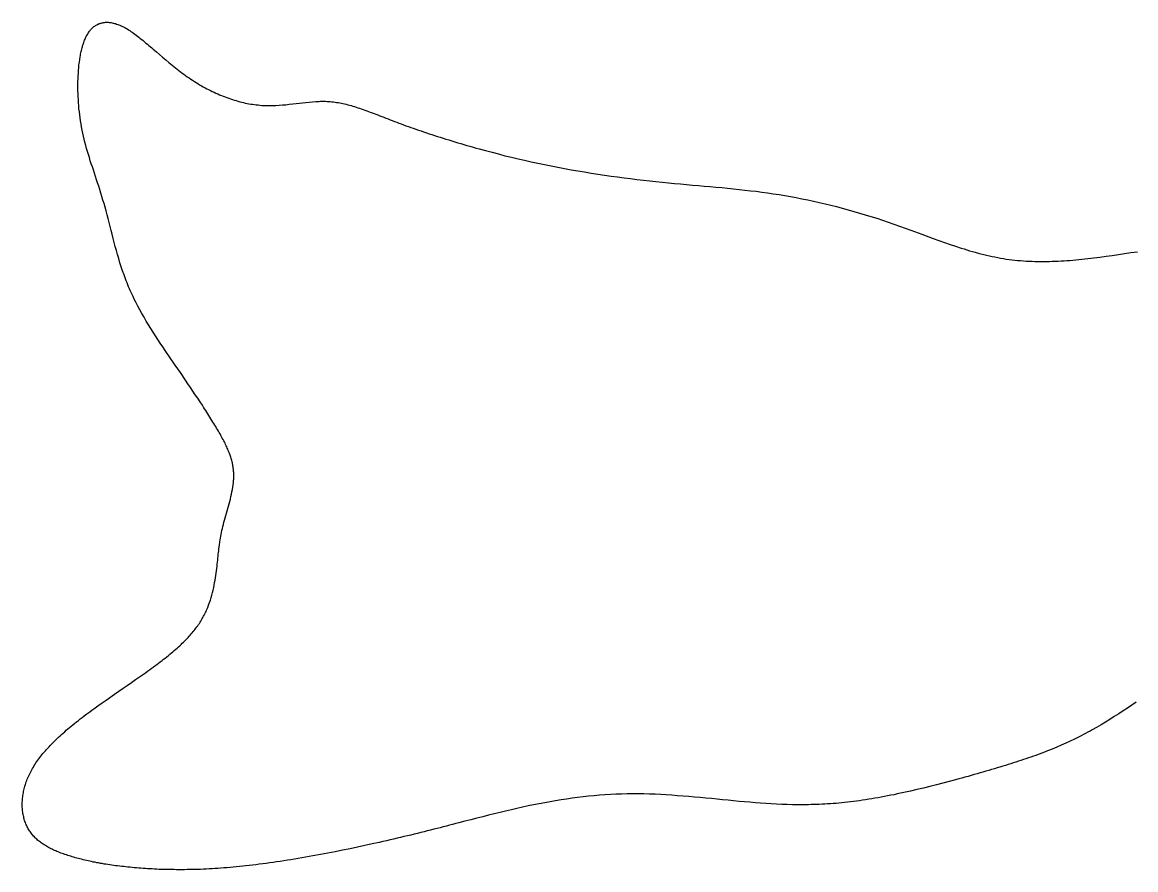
# Model space of a CAD drawing. Header units: millimetres. Extents: x -272 to 2096, y 1914 to 3763.
# Drawn here: x -272 to 912, y 1914 to 2815 of the extents above; entities that cross this region are included whole.
import ezdxf

# ---------------------------------------------------------------- set-up
doc = ezdxf.new("R2010")
doc.units = ezdxf.units.MM
doc.layers.add('196', color=7, linetype='Continuous')

msp = doc.modelspace()

# ---------------------------------------------------------------- linework, layer by layer
at = {"layer": '196', "elevation": 196}
msp.add_lwpolyline([(912.6, 2091.7), (907.9, 2088.6), (903.3, 2085.4), (898.6, 2082.4), (893.9, 2079.3), (889.2, 2076.4), (884.5, 2073.4), (879.8, 2070.5), (875.1, 2067.7), (870.4, 2065), (865.7, 2062.3), (863.4, 2061), (861.1, 2059.7), (858.7, 2058.5), (856.4, 2057.3), (854, 2056), (851.7, 2054.8), (847, 2052.5), (842.3, 2050.2), (837.5, 2048.1), (832.7, 2045.9), (827.9, 2043.9), (823.1, 2041.9), (818.2, 2039.9), (813.2, 2038), (808.2, 2036.1), (805.6, 2035.2), (803.1, 2034.3), (800.5, 2033.4), (797.9, 2032.5), (795.2, 2031.6), (792.6, 2030.7), (789.9, 2029.8), (787.2, 2028.9), (784.5, 2028), (781.8, 2027.1), (779, 2026.2), (776.2, 2025.4), (773.3, 2024.5), (770.5, 2023.6), (767.6, 2022.7), (764.7, 2021.8), (761.7, 2021), (758.7, 2020.1), (755.7, 2019.2), (752.6, 2018.3), (749.5, 2017.4), (746.4, 2016.5), (743.2, 2015.6), (740.1, 2014.7), (736.8, 2013.7), (733.6, 2012.8), (730.3, 2011.9), (727, 2011), (723.7, 2010.1), (720.4, 2009.2), (713.6, 2007.4), (706.8, 2005.6), (700, 2003.8), (693.1, 2002.1), (686.1, 2000.4), (679.2, 1998.8), (672.3, 1997.2), (665.3, 1995.6), (658.4, 1994.2), (655, 1993.4), (651.6, 1992.8), (648.1, 1992.1), (644.7, 1991.4), (641.3, 1990.8), (638, 1990.2), (634.6, 1989.6), (631.3, 1989), (628, 1988.5), (624.7, 1988), (621.4, 1987.5), (618.2, 1987), (615, 1986.5), (611.8, 1986.1), (608.6, 1985.7), (605.5, 1985.4), (602.4, 1985), (599.3, 1984.7), (596.3, 1984.4), (593.2, 1984.2), (590.2, 1983.9), (587.2, 1983.7), (584.2, 1983.5), (581.3, 1983.3), (578.3, 1983.2), (575.4, 1983), (572.5, 1982.9), (569.6, 1982.8), (566.7, 1982.8), (563.8, 1982.7), (561, 1982.7), (558.1, 1982.7), (552.4, 1982.7), (546.8, 1982.7), (541.1, 1982.9), (535.5, 1983.1), (529.9, 1983.3), (524.3, 1983.7), (518.7, 1984), (513, 1984.4), (507.4, 1984.8), (501.7, 1985.3), (495.9, 1985.8), (490.2, 1986.3), (484.3, 1986.9), (478.5, 1987.4), (472.6, 1988), (466.7, 1988.6), (460.7, 1989.2), (454.8, 1989.8), (448.8, 1990.3), (442.8, 1990.9), (436.8, 1991.4), (430.8, 1991.9), (424.7, 1992.3), (418.7, 1992.8), (412.7, 1993.2), (406.7, 1993.5), (400.7, 1993.8), (394.7, 1994), (388.7, 1994.2), (382.7, 1994.3), (379.8, 1994.3), (376.8, 1994.3), (373.8, 1994.2), (370.9, 1994.2), (365, 1994.1), (359.1, 1993.9), (353.3, 1993.6), (347.4, 1993.2), (341.6, 1992.8), (335.8, 1992.3), (329.9, 1991.7), (324.1, 1991.1), (318.3, 1990.4), (312.5, 1989.6), (306.7, 1988.8), (300.9, 1987.9), (295, 1986.9), (289.2, 1985.9), (283.4, 1984.9), (277.5, 1983.7), (271.6, 1982.6), (265.7, 1981.4), (259.8, 1980.1), (253.8, 1978.8), (247.9, 1977.4), (241.8, 1976), (235.8, 1974.5), (229.7, 1973), (223.6, 1971.5), (217.4, 1970), (211.1, 1968.4), (204.8, 1966.7), (198.4, 1965.1), (192, 1963.4), (188.7, 1962.6), (185.4, 1961.8), (182.2, 1960.9), (178.8, 1960), (175.5, 1959.2), (172.2, 1958.3), (168.8, 1957.5), (165.4, 1956.6), (161.9, 1955.7), (158.5, 1954.9), (155, 1954), (151.5, 1953.1), (148, 1952.2), (144.5, 1951.4), (140.9, 1950.5), (137.3, 1949.6), (133.6, 1948.8), (130, 1947.9), (126.3, 1947), (122.6, 1946.1), (118.8, 1945.3), (115, 1944.4), (111.3, 1943.5), (107.4, 1942.7), (99.7, 1941), (92, 1939.3), (84.2, 1937.6), (76.3, 1936), (68.4, 1934.4), (60.5, 1932.8), (52.6, 1931.3), (44.7, 1929.8), (36.8, 1928.3), (28.9, 1926.9), (21.2, 1925.6), (17.3, 1925), (13.4, 1924.3), (9.6, 1923.7), (5.8, 1923.1), (2, 1922.5), (-1.8, 1922), (-5.6, 1921.4), (-9.3, 1920.9), (-13, 1920.4), (-16.6, 1919.9), (-20.3, 1919.4), (-23.9, 1918.9), (-27.4, 1918.5), (-30.9, 1918.1), (-34.4, 1917.7), (-37.9, 1917.3), (-41.3, 1917), (-44.7, 1916.6), (-48, 1916.3), (-51.3, 1916), (-54.6, 1915.7), (-57.9, 1915.5), (-61.1, 1915.2), (-64.2, 1915), (-67.4, 1914.8), (-70.5, 1914.6), (-73.6, 1914.5), (-76.6, 1914.3), (-79.6, 1914.2), (-82.6, 1914), (-85.6, 1913.9), (-88.5, 1913.9), (-91.4, 1913.8), (-94.3, 1913.7), (-97.1, 1913.7), (-99.9, 1913.6), (-102.7, 1913.6), (-105.5, 1913.6), (-108.2, 1913.6), (-110.9, 1913.7), (-113.6, 1913.7), (-116.2, 1913.7), (-118.9, 1913.8), (-121.5, 1913.9), (-124, 1914), (-126.6, 1914), (-129.1, 1914.2), (-131.6, 1914.3), (-134.1, 1914.4), (-136.6, 1914.5), (-139, 1914.7), (-141.4, 1914.8), (-143.8, 1915), (-146.2, 1915.2), (-148.5, 1915.4), (-150.9, 1915.5), (-153.2, 1915.7), (-155.5, 1916), (-157.7, 1916.2), (-160, 1916.4), (-162.2, 1916.6), (-164.4, 1916.9), (-166.6, 1917.1), (-168.7, 1917.4), (-170.9, 1917.6), (-173, 1917.9), (-175.1, 1918.2), (-177.2, 1918.5), (-179.2, 1918.8), (-181.3, 1919.1), (-183.3, 1919.4), (-185.3, 1919.7), (-187.3, 1920.1), (-189.2, 1920.4), (-191.1, 1920.8), (-193.1, 1921.1), (-194.9, 1921.5), (-196.8, 1921.8), (-198.7, 1922.2), (-200.5, 1922.6), (-202.3, 1923), (-204.1, 1923.4), (-205.8, 1923.8), (-207.6, 1924.2), (-209.3, 1924.7), (-211, 1925.1), (-212.7, 1925.5), (-214.4, 1926), (-216, 1926.4), (-217.6, 1926.9), (-219.2, 1927.4), (-220.8, 1927.9), (-222.3, 1928.3), (-223.9, 1928.8), (-225.4, 1929.3), (-226.9, 1929.8), (-228.4, 1930.4), (-229.8, 1930.9), (-231.2, 1931.4), (-232.6, 1932), (-234, 1932.5), (-235.4, 1933.1), (-236.7, 1933.7), (-238.1, 1934.2), (-239.4, 1934.8), (-240.6, 1935.4), (-241.9, 1936), (-243.1, 1936.7), (-244.3, 1937.3), (-245.5, 1938), (-246.7, 1938.6), (-247.8, 1939.3), (-248.9, 1940), (-250, 1940.7), (-251.1, 1941.4), (-252.1, 1942.1), (-253.1, 1942.9), (-254.1, 1943.6), (-255.1, 1944.4), (-256, 1945.2), (-256.9, 1946), (-257.8, 1946.9), (-258.7, 1947.7), (-259.5, 1948.6), (-260.4, 1949.4), (-261.1, 1950.3), (-261.9, 1951.2), (-262.6, 1952.2), (-263.4, 1953.1), (-264, 1954.1), (-264.7, 1955.1), (-265.3, 1956.1), (-266, 1957.1), (-266.5, 1958.1), (-267.1, 1959.2), (-267.6, 1960.3), (-268.1, 1961.4), (-268.6, 1962.5), (-269, 1963.7), (-269.5, 1964.8), (-269.8, 1966), (-270.2, 1967.2), (-270.5, 1968.4), (-270.8, 1969.7), (-271.1, 1970.9), (-271.4, 1972.2), (-271.6, 1973.5), (-271.8, 1974.8), (-272, 1976.1), (-272.1, 1977.4), (-272.2, 1978.7), (-272.3, 1980), (-272.3, 1981.4), (-272.3, 1982.8), (-272.3, 1984.1), (-272.3, 1985.5), (-272.2, 1986.9), (-272.1, 1988.3), (-272, 1989.7), (-271.8, 1991.1), (-271.6, 1992.5), (-271.4, 1994), (-271.2, 1995.4), (-270.9, 1996.8), (-270.6, 1998.3), (-270.2, 1999.7), (-269.9, 2001.2), (-269.5, 2002.6), (-269, 2004.1), (-268.6, 2005.5), (-268.1, 2007), (-267.5, 2008.4), (-267, 2009.9), (-266.4, 2011.3), (-265.8, 2012.8), (-265.1, 2014.2), (-264.4, 2015.6), (-263.7, 2017.1), (-262.9, 2018.5), (-262.2, 2020), (-261.3, 2021.4), (-260.5, 2022.8), (-259.6, 2024.3), (-258.7, 2025.7), (-257.8, 2027.1), (-256.8, 2028.6), (-255.8, 2030), (-254.7, 2031.4), (-253.7, 2032.8), (-252.6, 2034.3), (-251.4, 2035.7), (-250.3, 2037.1), (-249.1, 2038.6), (-247.8, 2040), (-246.6, 2041.5), (-245.3, 2042.9), (-243.9, 2044.3), (-242.6, 2045.8), (-241.2, 2047.2), (-239.8, 2048.7), (-238.3, 2050.1), (-236.8, 2051.6), (-235.3, 2053), (-233.8, 2054.5), (-232.2, 2056), (-230.6, 2057.4), (-228.9, 2058.9), (-227.2, 2060.4), (-225.5, 2061.9), (-223.8, 2063.3), (-222, 2064.8), (-220.2, 2066.3), (-218.4, 2067.8), (-216.5, 2069.3), (-214.6, 2070.8), (-212.6, 2072.4), (-210.7, 2073.9), (-208.7, 2075.4), (-206.7, 2077), (-204.6, 2078.5), (-202.5, 2080), (-200.4, 2081.6), (-198.3, 2083.1), (-196.2, 2084.7), (-191.8, 2087.8), (-187.4, 2090.9), (-183, 2094), (-174.1, 2100.3), (-165.1, 2106.5), (-160.6, 2109.6), (-156.2, 2112.6), (-151.8, 2115.7), (-147.5, 2118.7), (-145.4, 2120.2), (-143.3, 2121.7), (-141.2, 2123.1), (-139.1, 2124.6), (-137.1, 2126.1), (-135.1, 2127.5), (-133.1, 2129), (-131.2, 2130.4), (-129.3, 2131.8), (-127.4, 2133.2), (-125.6, 2134.6), (-123.7, 2136), (-122, 2137.4), (-120.3, 2138.7), (-118.6, 2140.1), (-116.9, 2141.4), (-115.3, 2142.7), (-113.7, 2144.1), (-112.1, 2145.4), (-110.6, 2146.7), (-109.1, 2148), (-107.6, 2149.3), (-106.2, 2150.5), (-104.8, 2151.8), (-103.5, 2153.1), (-102.1, 2154.4), (-100.8, 2155.6), (-99.6, 2156.9), (-98.3, 2158.1), (-97.1, 2159.4), (-96, 2160.6), (-94.8, 2161.9), (-93.7, 2163.1), (-92.6, 2164.3), (-91.5, 2165.6), (-90.5, 2166.8), (-89.5, 2168.1), (-88.5, 2169.3), (-87.6, 2170.5), (-86.6, 2171.8), (-85.7, 2173), (-84.9, 2174.3), (-84, 2175.5), (-83.2, 2176.8), (-82.4, 2178), (-81.6, 2179.3), (-80.9, 2180.6), (-80.2, 2181.9), (-79.4, 2183.1), (-78.8, 2184.4), (-78.1, 2185.7), (-77.5, 2187), (-76.9, 2188.3), (-76.3, 2189.6), (-75.7, 2190.9), (-75.1, 2192.3), (-74.1, 2194.9), (-73.1, 2197.6), (-72.2, 2200.3), (-71.4, 2203), (-70.6, 2205.7), (-69.9, 2208.3), (-69.3, 2211), (-68.7, 2213.7), (-68.2, 2216.3), (-67.7, 2218.9), (-67.2, 2221.5), (-66.8, 2224), (-66.4, 2226.6), (-66.1, 2229), (-65.8, 2231.5), (-65.5, 2233.8), (-65.2, 2236.2), (-64.9, 2238.4), (-64.7, 2240.6), (-64.5, 2242.7), (-64.3, 2244.8), (-64, 2246.9), (-63.8, 2248.9), (-63.6, 2250.9), (-63.4, 2252.8), (-63.2, 2254.7), (-62.7, 2258.6), (-62.2, 2262.4), (-61.9, 2264.3), (-61.5, 2266.2), (-61.2, 2268.2), (-60.8, 2270.2), (-60.4, 2272.2), (-60, 2274.3), (-59.5, 2276.4), (-59, 2278.6), (-58.4, 2280.8), (-57.8, 2283), (-57.1, 2285.4), (-56.5, 2287.7), (-55.8, 2290.2), (-55.1, 2292.6), (-54.4, 2295.1), (-53.7, 2297.6), (-52.3, 2302.6), (-51.6, 2305.2), (-51, 2307.7), (-50.4, 2310.3), (-49.8, 2312.8), (-49.3, 2315.4), (-48.8, 2317.9), (-48.4, 2320.4), (-48, 2322.9), (-47.7, 2325.3), (-47.6, 2326.5), (-47.5, 2327.7), (-47.4, 2328.9), (-47.4, 2330.1), (-47.4, 2331.3), (-47.3, 2332.5), (-47.4, 2333.6), (-47.4, 2334.8), (-47.4, 2336), (-47.5, 2337.1), (-47.6, 2338.3), (-47.7, 2339.4), (-47.9, 2340.5), (-48, 2341.7), (-48.2, 2342.8), (-48.4, 2344), (-48.6, 2345.1), (-48.9, 2346.3), (-49.2, 2347.4), (-49.5, 2348.6), (-49.8, 2349.7), (-50.1, 2350.9), (-50.5, 2352.1), (-50.9, 2353.2), (-51.3, 2354.4), (-51.7, 2355.6), (-52.2, 2356.9), (-52.7, 2358.1), (-53.2, 2359.3), (-53.7, 2360.6), (-54.3, 2361.8), (-54.8, 2363.1), (-55.4, 2364.4), (-56.1, 2365.7), (-56.7, 2367), (-57.4, 2368.4), (-58.1, 2369.8), (-58.8, 2371.1), (-59.6, 2372.6), (-60.4, 2374), (-61.2, 2375.4), (-62, 2376.9), (-62.9, 2378.4), (-63.7, 2380), (-64.6, 2381.5), (-65.6, 2383.1), (-66.5, 2384.7), (-67.5, 2386.3), (-68.5, 2388), (-69.5, 2389.6), (-70.6, 2391.3), (-71.6, 2393), (-72.7, 2394.8), (-73.8, 2396.5), (-74.9, 2398.3), (-76.1, 2400.1), (-77.2, 2401.9), (-78.4, 2403.7), (-79.6, 2405.5), (-80.8, 2407.4), (-83.2, 2411.1), (-85.7, 2414.9), (-88.3, 2418.7), (-90.9, 2422.5), (-93.5, 2426.4), (-96.1, 2430.3), (-98.8, 2434.3), (-104.2, 2442.2), (-109.6, 2450.1), (-115, 2458), (-120.3, 2465.8), (-122.9, 2469.7), (-125.5, 2473.6), (-128.1, 2477.5), (-130.6, 2481.4), (-133.2, 2485.3), (-135.6, 2489.2), (-138.1, 2493.1), (-140.4, 2497), (-142.8, 2501), (-145, 2504.9), (-147.3, 2508.9), (-149.4, 2512.9), (-151.5, 2517), (-153.5, 2521), (-154.5, 2523.1), (-155.5, 2525.1), (-156.4, 2527.2), (-157.4, 2529.3), (-158.3, 2531.3), (-159.2, 2533.4), (-160, 2535.5), (-160.9, 2537.6), (-161.7, 2539.7), (-162.5, 2541.9), (-164.1, 2546.1), (-165.6, 2550.4), (-167, 2554.7), (-168.4, 2559), (-169.7, 2563.4), (-171, 2567.7), (-172.2, 2572), (-173.4, 2576.3), (-174.5, 2580.6), (-175.6, 2584.9), (-176.7, 2589.2), (-177.8, 2593.4), (-178.9, 2597.6), (-180, 2601.8), (-181, 2605.9), (-182.1, 2610), (-183.2, 2614), (-184.2, 2617.9), (-185.3, 2621.8), (-186.5, 2625.6), (-187.6, 2629.4), (-188.7, 2633.1), (-189.9, 2636.7), (-191, 2640.3), (-192.2, 2643.8), (-193.3, 2647.3), (-194.5, 2650.8), (-195.6, 2654.2), (-196.7, 2657.6), (-197.8, 2660.9), (-198.9, 2664.2), (-200, 2667.5), (-201, 2670.8), (-202, 2674.1), (-203, 2677.3), (-203.9, 2680.6), (-204.8, 2683.8), (-205.7, 2687), (-206.5, 2690.3), (-207.3, 2693.5), (-208, 2696.8), (-208.6, 2700), (-209.2, 2703.3), (-209.8, 2706.5), (-210.3, 2709.8), (-210.8, 2713), (-211.2, 2716.3), (-211.6, 2719.5), (-212, 2722.7), (-212.3, 2725.9), (-212.5, 2729.2), (-212.7, 2732.4), (-212.9, 2735.5), (-213, 2738.7), (-213.1, 2741.9), (-213.1, 2745), (-213.1, 2748.2), (-213.1, 2751.3), (-213, 2754.4), (-212.9, 2757.5), (-212.7, 2760.5), (-212.5, 2763.5), (-212.3, 2766.5), (-212, 2769.5), (-211.6, 2772.4), (-211.2, 2775.2), (-210.8, 2778), (-210.5, 2779.4), (-210.3, 2780.7), (-210, 2782.1), (-209.7, 2783.4), (-209.4, 2784.7), (-209.1, 2786), (-208.8, 2787.3), (-208.4, 2788.5), (-208.1, 2789.7), (-207.7, 2790.9), (-207.3, 2792.1), (-206.9, 2793.3), (-206.5, 2794.4), (-206.1, 2795.5), (-205.6, 2796.6), (-205.2, 2797.6), (-204.7, 2798.7), (-204.2, 2799.7), (-203.7, 2800.7), (-203.1, 2801.6), (-202.6, 2802.5), (-202, 2803.4), (-201.4, 2804.3), (-200.8, 2805.1), (-200.2, 2805.9), (-199.6, 2806.7), (-198.9, 2807.4), (-198.2, 2808.1), (-197.5, 2808.8), (-196.8, 2809.4), (-196.1, 2810), (-195.3, 2810.5), (-194.5, 2811.1), (-193.8, 2811.6), (-193, 2812), (-192.1, 2812.5), (-191.3, 2812.8), (-190.4, 2813.2), (-189.6, 2813.5), (-188.7, 2813.8), (-187.7, 2814), (-186.8, 2814.2), (-185.9, 2814.4), (-184.9, 2814.5), (-183.9, 2814.6), (-182.9, 2814.6), (-181.9, 2814.6), (-180.9, 2814.6), (-179.8, 2814.5), (-178.8, 2814.4), (-177.7, 2814.3), (-176.6, 2814.1), (-175.5, 2813.8), (-174.3, 2813.5), (-173.2, 2813.2), (-172, 2812.8), (-170.8, 2812.4), (-169.6, 2812), (-168.4, 2811.5), (-167.2, 2810.9), (-165.9, 2810.3), (-164.7, 2809.7), (-163.4, 2809), (-162.1, 2808.3), (-160.8, 2807.5), (-159.5, 2806.7), (-158.1, 2805.8), (-156.7, 2804.9), (-155.4, 2804), (-154, 2803), (-152.6, 2802), (-151.2, 2800.9), (-149.7, 2799.8), (-148.3, 2798.7), (-146.8, 2797.5), (-145.3, 2796.3), (-143.8, 2795.1), (-142.3, 2793.9), (-140.8, 2792.6), (-139.3, 2791.3), (-137.7, 2790), (-136.1, 2788.6), (-134.6, 2787.3), (-133, 2785.9), (-129.7, 2783.2), (-126.5, 2780.3), (-123.2, 2777.5), (-119.8, 2774.7), (-116.4, 2771.8), (-112.9, 2769), (-109.4, 2766.1), (-105.8, 2763.4), (-102.2, 2760.6), (-100.4, 2759.3), (-98.6, 2758), (-96.8, 2756.7), (-94.9, 2755.4), (-93.1, 2754.2), (-91.2, 2753), (-89.3, 2751.8), (-87.4, 2750.6), (-85.6, 2749.4), (-83.7, 2748.3), (-81.8, 2747.2), (-79.8, 2746.1), (-77.9, 2745.1), (-76, 2744), (-74.1, 2743), (-72.2, 2742.1), (-70.2, 2741.1), (-68.3, 2740.2), (-66.3, 2739.3), (-64.4, 2738.4), (-62.4, 2737.6), (-60.5, 2736.8), (-58.5, 2736), (-56.6, 2735.2), (-54.6, 2734.5), (-52.6, 2733.8), (-50.7, 2733.1), (-48.7, 2732.5), (-46.8, 2731.9), (-44.8, 2731.3), (-42.9, 2730.7), (-40.9, 2730.2), (-38.9, 2729.7), (-37, 2729.2), (-35.1, 2728.8), (-33.1, 2728.4), (-31.2, 2728), (-29.2, 2727.7), (-27.3, 2727.4), (-25.4, 2727.1), (-23.5, 2726.9), (-21.5, 2726.7), (-19.6, 2726.5), (-17.7, 2726.3), (-15.8, 2726.2), (-14, 2726.1), (-12.1, 2726.1), (-10.2, 2726.1), (-8.3, 2726.1), (-6.5, 2726.1), (-4.6, 2726.1), (-2.8, 2726.2), (0.9, 2726.4), (4.5, 2726.7), (8.1, 2727), (11.7, 2727.4), (15.3, 2727.8), (18.9, 2728.2), (22.4, 2728.7), (25.9, 2729.1), (29.4, 2729.5), (32.9, 2729.8), (36.4, 2730.1), (39.8, 2730.4), (41.5, 2730.5), (43.3, 2730.5), (45, 2730.6), (46.7, 2730.6), (48.4, 2730.6), (50.1, 2730.6), (51.8, 2730.5), (53.5, 2730.4), (55.2, 2730.3), (56.9, 2730.2), (58.6, 2730), (60.3, 2729.8), (62, 2729.5), (63.7, 2729.2), (65.4, 2728.9), (67.1, 2728.6), (68.8, 2728.2), (70.5, 2727.8), (72.2, 2727.4), (74, 2727), (75.7, 2726.5), (77.5, 2726), (79.2, 2725.5), (81, 2725), (82.8, 2724.4), (84.6, 2723.8), (86.4, 2723.2), (88.3, 2722.6), (90.2, 2721.9), (92, 2721.2), (94, 2720.6), (95.9, 2719.8), (97.8, 2719.1), (99.8, 2718.4), (101.8, 2717.6), (103.9, 2716.8), (105.9, 2716.1), (108, 2715.2), (110.1, 2714.4), (112.3, 2713.6), (114.5, 2712.8), (116.7, 2711.9), (118.9, 2711), (121.2, 2710.2), (123.6, 2709.3), (125.9, 2708.4), (128.3, 2707.5), (130.8, 2706.6), (133.3, 2705.7), (135.8, 2704.7), (138.4, 2703.8), (141, 2702.9), (143.6, 2701.9), (146.3, 2701), (149.1, 2700), (151.8, 2699.1), (154.6, 2698.1), (157.5, 2697.2), (160.4, 2696.2), (163.3, 2695.2), (166.2, 2694.3), (169.2, 2693.3), (172.2, 2692.4), (175.2, 2691.4), (178.3, 2690.4), (181.4, 2689.5), (184.5, 2688.5), (187.7, 2687.6), (190.9, 2686.6), (194.1, 2685.6), (197.3, 2684.7), (200.5, 2683.7), (203.8, 2682.8), (207.1, 2681.9), (210.4, 2680.9), (213.8, 2680), (220.5, 2678.2), (227.3, 2676.4), (234.1, 2674.6), (241, 2672.8), (248, 2671.1), (255, 2669.5), (262, 2667.9), (269.1, 2666.3), (276.1, 2664.8), (283.2, 2663.3), (290.3, 2661.9), (297.4, 2660.5), (304.5, 2659.2), (311.6, 2657.9), (318.7, 2656.7), (325.8, 2655.5), (332.8, 2654.3), (339.9, 2653.2), (346.9, 2652.2), (353.9, 2651.2), (360.9, 2650.2), (367.8, 2649.3), (374.7, 2648.4), (381.5, 2647.5), (388.3, 2646.7), (395, 2646), (401.7, 2645.2), (408.3, 2644.6), (414.9, 2643.9), (421.4, 2643.3), (427.8, 2642.7), (434.2, 2642.1), (440.5, 2641.6), (446.8, 2641), (453.1, 2640.5), (459.3, 2639.9), (465.5, 2639.4), (471.7, 2638.8), (477.8, 2638.2), (484, 2637.6), (490.1, 2637), (496.2, 2636.3), (502.2, 2635.6), (508.3, 2634.9), (514.4, 2634.1), (520.5, 2633.3), (526.5, 2632.4), (532.6, 2631.5), (538.7, 2630.4), (544.8, 2629.4), (550.9, 2628.2), (557, 2627), (563.2, 2625.8), (569.3, 2624.5), (575.4, 2623.1), (581.5, 2621.6), (587.7, 2620.1), (593.8, 2618.6), (599.9, 2617), (606, 2615.3), (612.1, 2613.6), (618.2, 2611.8), (624.3, 2610), (630.4, 2608.1), (636.5, 2606.2), (642.5, 2604.2), (648.6, 2602.2), (654.6, 2600.1), (660.7, 2598), (666.7, 2595.8), (672.7, 2593.6), (684.6, 2589.2), (696.6, 2584.8), (702.5, 2582.7), (708.5, 2580.6), (714.5, 2578.5), (720.4, 2576.5), (726.4, 2574.6), (729.4, 2573.6), (732.4, 2572.7), (735.3, 2571.8), (738.3, 2570.9), (741.3, 2570.1), (744.3, 2569.3), (747.3, 2568.5), (750.3, 2567.8), (753.3, 2567), (756.3, 2566.3), (759.3, 2565.7), (762.3, 2565.1), (765.3, 2564.5), (768.3, 2563.9), (771.3, 2563.4), (774.3, 2562.9), (777.3, 2562.5), (780.4, 2562.1), (783.4, 2561.8), (786.4, 2561.5), (789.5, 2561.2), (792.5, 2561), (795.5, 2560.8), (798.6, 2560.6), (801.7, 2560.5), (804.7, 2560.4), (807.8, 2560.3), (810.9, 2560.3), (813.9, 2560.3), (817, 2560.3), (820.1, 2560.4), (823.2, 2560.5), (826.3, 2560.6), (829.4, 2560.7), (832.6, 2560.9), (835.7, 2561.1), (838.8, 2561.3), (842, 2561.5), (845.1, 2561.8), (848.3, 2562.1), (851.5, 2562.4), (854.6, 2562.7), (861, 2563.4), (867.5, 2564.2), (873.9, 2565), (880.4, 2565.9), (887, 2566.8), (893.6, 2567.7), (900.2, 2568.7), (906.9, 2569.7), (913.7, 2570.7)], dxfattribs=at)

doc.saveas('drawing.dxf')
